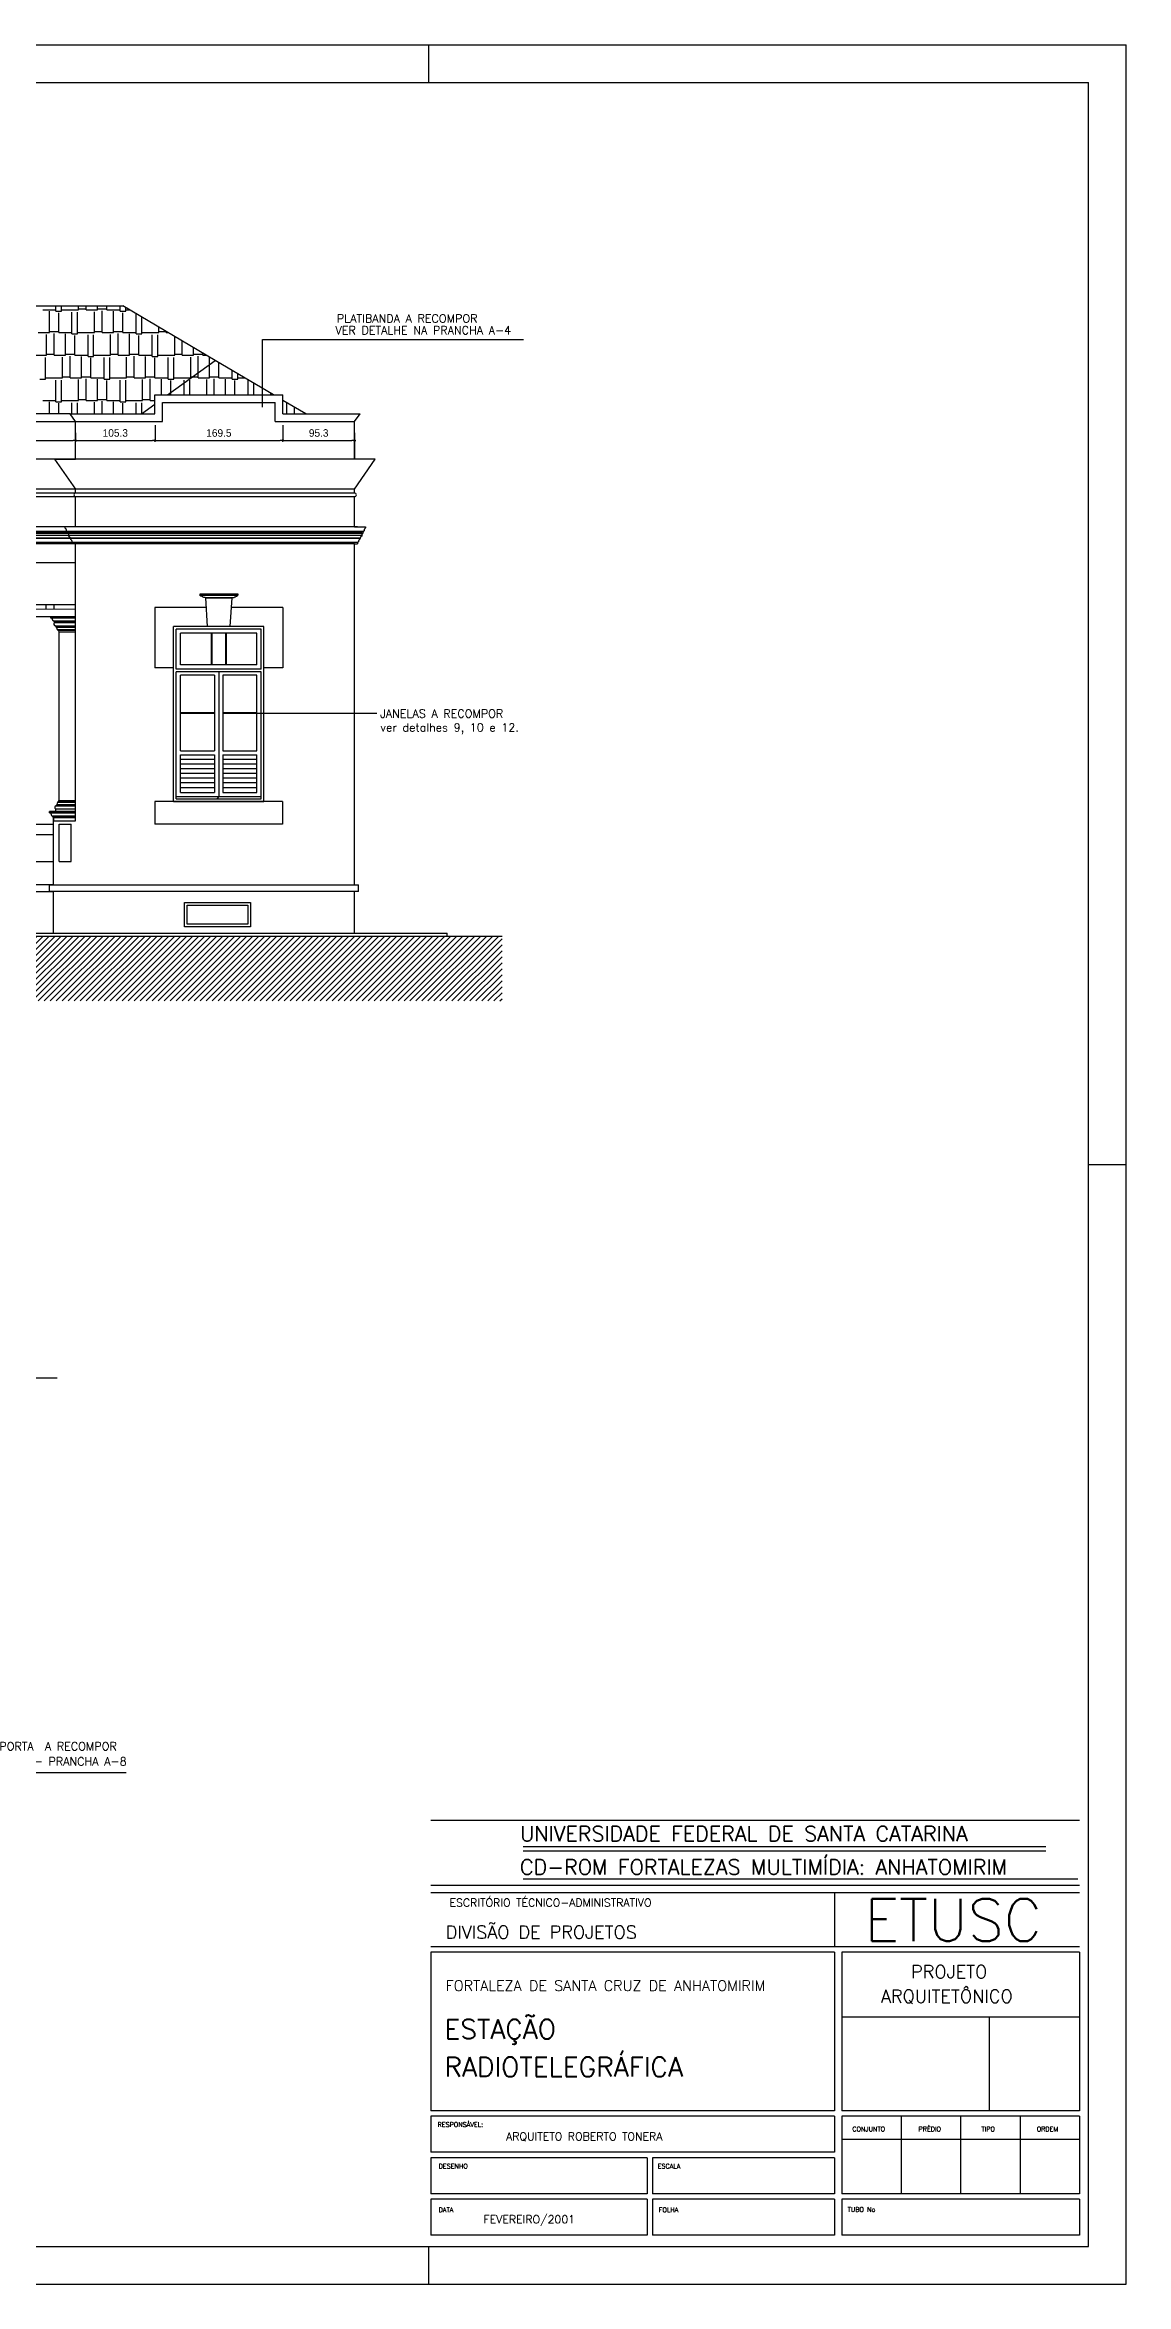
# Model space of a CAD drawing. Extents: x -1098 to 3016, y -832 to 644.
# Drawn here: x -513 to -226, y 50 to 644 of the extents above; entities that cross this region are included whole.
import ezdxf

# ---------------------------------------------------------------- set-up
doc = ezdxf.new("R2010")
doc.units = 0
doc.header["$MEASUREMENT"] = 0
doc.layers.get('0').update_dxf_attribs({"linetype": 'CONTINUOUS'})
doc.layers.get('DEFPOINTS').update_dxf_attribs({"linetype": 'CONTINUOUS'})
for name, color, linetype in [('ESQUADRIAS', 2, 'CONTINUOUS'), ('HACHURA', 1, 'CONTINUOUS'), ('MARGEMINT', 6, 'CONTINUOUS'), ('MARGEMTEXT', 1, 'CONTINUOUS'), ('MARGEXT', 2, 'CONTINUOUS'), ('MARGINT', 6, 'CONTINUOUS'), ('PAREDE', 1, 'CONTINUOUS'), ('PAREDES', 7, 'CONTINUOUS'), ('PISO', 1, 'CONTINUOUS'), ('TELHADO', 2, 'CONTINUOUS'), ('TERRA', 7, 'CONTINUOUS'), ('TEXT1', 3, 'CONTINUOUS'), ('TEXT2', 6, 'CONTINUOUS')]:
    doc.layers.add(name, color=color, linetype=linetype)
doc.styles.add('ROMANS', font='romans')
doc.dimstyles.new('ISO-25', dxfattribs={"dimtxt": 10, "dimasz": 3.5, "dimexe": 1.25, "dimexo": 15, "dimgap": 5, "dimtad": 1, "dimdec": 1, "dimtxsty": 'STANDARD', "dimblk": 'DOT', "dimcen": 2.5, "dimclrd": 1, "dimclre": 1, "dimclrt": 2, "dimazin": 3, "dimtfac": 1, "dimtdec": 1, "dimtmove": 0, "dimatfit": 3})

# ---------------------------------------------------------------- blocks, each defined once
blk = doc.blocks.new('_DOT')
at = {"color": 0, "linetype": 'BYBLOCK'}
blk.add_line((-0.5, 0), (-1, 0), dxfattribs=at)
at = {"color": 0, "linetype": 'BYBLOCK', "const_width": 0.5}
blk.add_lwpolyline([(-0.25, 0, 1), (0.25, 0, 1)], format="xyb", close=True, dxfattribs=at)
blk = doc.blocks.new('*D149')
at = {"color": 1, "linetype": 'BYBLOCK'}
for p, q in [((-484.17, 542.61), (-484.17, 538.27)), ((-450.27, 542.61), (-450.27, 538.27)), ((-483.47, 538.52), (-450.97, 538.52))]:
    blk.add_line(p, q, dxfattribs=at)
at = {"layer": 'DEFPOINTS', "color": 0, "linetype": 'BYBLOCK'}
for p in [(-484.17, 545.61), (-450.27, 545.61), (-450.27, 538.52)]:
    blk.add_point(p, dxfattribs=at)
at = {"color": 1, "linetype": 'BYBLOCK', "xscale": 0.7000000000000001, "yscale": 0.7000000000000001, "zscale": 0.7000000000000001, "rotation": 180}
blk.add_blockref('_DOT', (-484.17, 538.52), dxfattribs=at)
at = {"color": 1, "linetype": 'BYBLOCK', "xscale": 0.7000000000000001, "yscale": 0.7000000000000001, "zscale": 0.7000000000000001}
blk.add_blockref('_DOT', (-450.27, 538.52), dxfattribs=at)
at = {"color": 2, "linetype": 'BYBLOCK', "insert": (-467.22, 540.52), "char_height": 2, "attachment_point": 5}
blk.add_mtext('169.5', dxfattribs=at)
blk = doc.blocks.new('*D150')
at = {"color": 1, "linetype": 'BYBLOCK'}
for p, q in [((-505.22, 540.61), (-505.22, 538.28)), ((-484.17, 542.61), (-484.17, 538.28)), ((-504.52, 538.53), (-484.87, 538.53))]:
    blk.add_line(p, q, dxfattribs=at)
at = {"layer": 'DEFPOINTS', "color": 0, "linetype": 'BYBLOCK'}
for p in [(-505.22, 543.61), (-484.17, 545.61), (-484.17, 538.53)]:
    blk.add_point(p, dxfattribs=at)
at = {"color": 1, "linetype": 'BYBLOCK', "xscale": 0.7000000000000001, "yscale": 0.7000000000000001, "zscale": 0.7000000000000001, "rotation": 180}
blk.add_blockref('_DOT', (-505.22, 538.53), dxfattribs=at)
at = {"color": 1, "linetype": 'BYBLOCK', "xscale": 0.7000000000000001, "yscale": 0.7000000000000001, "zscale": 0.7000000000000001}
blk.add_blockref('_DOT', (-484.17, 538.53), dxfattribs=at)
at = {"color": 2, "linetype": 'BYBLOCK', "insert": (-494.7, 540.53), "char_height": 2, "attachment_point": 5}
blk.add_mtext('105.3', dxfattribs=at)
blk = doc.blocks.new('*D151')
at = {"color": 1, "linetype": 'BYBLOCK'}
for p, q in [((-536.6, 542.61), (-536.6, 538.28)), ((-505.22, 540.61), (-505.22, 538.28)), ((-535.9, 538.53), (-505.92, 538.53))]:
    blk.add_line(p, q, dxfattribs=at)
at = {"layer": 'DEFPOINTS', "color": 0, "linetype": 'BYBLOCK'}
for p in [(-536.6, 545.61), (-505.22, 543.61), (-505.22, 538.53)]:
    blk.add_point(p, dxfattribs=at)
at = {"color": 1, "linetype": 'BYBLOCK', "xscale": 0.7000000000000001, "yscale": 0.7000000000000001, "zscale": 0.7000000000000001, "rotation": 180}
blk.add_blockref('_DOT', (-536.6, 538.53), dxfattribs=at)
at = {"color": 1, "linetype": 'BYBLOCK', "xscale": 0.7000000000000001, "yscale": 0.7000000000000001, "zscale": 0.7000000000000001}
blk.add_blockref('_DOT', (-505.22, 538.53), dxfattribs=at)
at = {"color": 2, "linetype": 'BYBLOCK', "insert": (-520.91, 540.53), "char_height": 2, "attachment_point": 5}
blk.add_mtext('156.9', dxfattribs=at)
blk = doc.blocks.new('*D155')
at = {"color": 1, "linetype": 'BYBLOCK'}
for p, q in [((-450.27, 542.61), (-450.27, 538.27)), ((-431.22, 540.61), (-431.22, 538.27)), ((-449.57, 538.52), (-431.92, 538.52))]:
    blk.add_line(p, q, dxfattribs=at)
at = {"layer": 'DEFPOINTS', "color": 0, "linetype": 'BYBLOCK'}
for p in [(-450.27, 545.61), (-431.22, 543.61), (-431.22, 538.52)]:
    blk.add_point(p, dxfattribs=at)
at = {"color": 1, "linetype": 'BYBLOCK', "xscale": 0.7000000000000001, "yscale": 0.7000000000000001, "zscale": 0.7000000000000001, "rotation": 180}
blk.add_blockref('_DOT', (-450.27, 538.52), dxfattribs=at)
at = {"color": 1, "linetype": 'BYBLOCK', "xscale": 0.7000000000000001, "yscale": 0.7000000000000001, "zscale": 0.7000000000000001}
blk.add_blockref('_DOT', (-431.22, 538.52), dxfattribs=at)
at = {"color": 2, "linetype": 'BYBLOCK', "insert": (-440.75, 540.52), "char_height": 2, "attachment_point": 5}
blk.add_mtext('95.3', dxfattribs=at)

msp = doc.modelspace()

# ---------------------------------------------------------------- hatches: boundary and pattern name
at = {"layer": 'HACHURA'}
h = msp.add_hatch(dxfattribs=at)
h.set_pattern_fill('ANSI31', color=256, scale=9, style=0)
h.set_pattern_definition([(45, (-19177.3512, -3399.7312), (-0.79549513, 0.79549513), [])])
h.paths.add_polyline_path([(-890.003, 407.084), (-890.003, 389.883), (-392.053, 389.883), (-392.053, 407.084)])

# ---------------------------------------------------------------- linework, layer by layer
at = {"layer": 'ESQUADRIAS', "color": 4}
for points in [[(-782.746, 574.244), (-492.746, 574.244)], [(-468.222, 559.764), (-492.746, 574.244)], [(-506.722, 545.61), (-536.602, 545.61)], [(-505.222, 506.11), (-624.422, 506.11)], [(-597.845, 495.044), (-505.222, 495.044)], [(-594.36, 493.847), (-505.222, 493.844)], [(-513.018, 493.844), (-513.018, 495.044), (-511.018, 495.044), (-511.018, 493.844)], [(-470.551, 494.204), (-484.172, 494.204)], [(-484.172, 494.204), (-484.172, 478.204)], [(-472.222, 497.504), (-472.222, 497.904)], [(-472.222, 497.904), (-462.222, 497.904)], [(-472.222, 497.504), (-462.222, 497.504)], [(-470.822, 496.904), (-470.822, 496.804)], [(-470.822, 496.904), (-463.622, 496.904)], [(-470.822, 496.804), (-463.622, 496.804)], [(-470.222, 489.204), (-470.722, 496.804)], [(-464.222, 489.204), (-463.722, 496.804)], [(-450.272, 494.204), (-463.893, 494.204)], [(-463.622, 496.904), (-463.622, 496.804)], [(-462.222, 497.904), (-462.222, 497.504)], [(-450.272, 494.204), (-450.272, 478.204)], [(-596.622, 491.844), (-511.882, 491.844)], [(-479.172, 478.204), (-484.172, 478.204)], [(-450.272, 478.204), (-455.272, 478.204)], [(-450.372, 442.804), (-484.172, 442.804)], [(-484.172, 442.804), (-484.172, 436.804)], [(-450.372, 442.804), (-450.372, 436.804)], [(-596.622, 436.804), (-511.122, 436.804)], [(-596.622, 434.004), (-511.122, 434.004)], [(-450.372, 436.804), (-484.172, 436.804)], [(-596.622, 426.904), (-511.122, 426.904)]]:
    msp.add_lwpolyline(points, dxfattribs=at)
for points in [[(-470.822, 496.904, -0.0600935), (-471.152, 496.899, -0.0909883), (-471.362, 496.961, -0.051052), (-471.59, 497.107, 0.0656871), (-471.77, 497.215, 0.0741832), (-471.932, 497.259, -0.0829102), (-472.077, 497.3, -0.1265659), (-472.149, 497.361, -0.0744438), (-472.222, 497.504)], [(-463.622, 496.904, 0.0600935), (-463.292, 496.899, 0.0909883), (-463.082, 496.961, 0.051052), (-462.855, 497.107, -0.0656871), (-462.674, 497.215, -0.0741832), (-462.512, 497.259, 0.0829102), (-462.368, 497.3, 0.1265659), (-462.295, 497.361, 0.0744438), (-462.222, 497.504)]]:
    msp.add_lwpolyline(points, format="xyb", dxfattribs=at)
at = {"layer": 'ESQUADRIAS', "color": 2}
for points in [[(-455.322, 489.204), (-479.222, 489.204)], [(-479.222, 442.804), (-479.222, 489.204)], [(-456.022, 488.504), (-478.522, 488.504)], [(-478.522, 477.904), (-478.522, 488.504)], [(-457.122, 487.404), (-477.422, 487.404)], [(-477.422, 479.004), (-477.422, 487.404)], [(-469.272, 487.404), (-469.272, 479.004)], [(-469.072, 487.404), (-469.072, 479.004)], [(-465.472, 487.404), (-465.472, 479.004)], [(-465.272, 487.404), (-465.272, 479.004)], [(-457.122, 479.004), (-457.122, 487.404)], [(-456.022, 477.904), (-456.022, 488.504)], [(-455.322, 442.804), (-455.322, 489.204)], [(-456.022, 477.904), (-478.522, 477.904)], [(-456.022, 477.204), (-478.522, 477.204)], [(-478.522, 443.504), (-478.522, 477.204)], [(-457.122, 479.004), (-477.422, 479.004)], [(-468.372, 476.304), (-477.422, 476.304)], [(-477.422, 466.184), (-477.422, 476.304)], [(-468.372, 476.304), (-468.372, 466.184)], [(-467.272, 477.204), (-467.272, 444.104)], [(-466.172, 476.304), (-466.172, 466.184)], [(-457.122, 476.304), (-466.172, 476.304)], [(-457.122, 466.184), (-457.122, 476.304)], [(-456.022, 443.504), (-456.022, 477.204)], [(-477.422, 466.384), (-468.372, 466.384)], [(-477.422, 466.184), (-468.372, 466.184)], [(-477.422, 456.264), (-477.422, 466.184)], [(-468.372, 466.184), (-468.372, 456.264)], [(-466.172, 466.384), (-457.122, 466.384)], [(-466.172, 466.184), (-457.122, 466.184)], [(-466.172, 466.184), (-466.172, 456.264)], [(-457.122, 456.264), (-457.122, 466.184)], [(-477.422, 456.264), (-468.372, 456.264)], [(-477.422, 455.164), (-468.372, 455.164)], [(-477.422, 445.204), (-477.422, 455.164)], [(-468.372, 453.919), (-477.422, 453.919)], [(-468.372, 452.674), (-477.422, 452.674)], [(-468.372, 455.164), (-468.372, 445.204)], [(-466.172, 456.264), (-457.122, 456.264)], [(-466.172, 455.164), (-457.122, 455.164)], [(-466.172, 455.164), (-466.172, 455.02)], [(-466.172, 455.02), (-466.172, 445.204)], [(-457.122, 453.919), (-466.172, 453.919)], [(-457.122, 452.674), (-466.172, 452.674)], [(-457.122, 455.02), (-457.122, 455.164)], [(-457.122, 445.204), (-457.122, 455.02)], [(-468.372, 451.429), (-477.422, 451.429)], [(-468.372, 450.184), (-477.422, 450.184)], [(-468.372, 448.939), (-477.422, 448.939)], [(-468.372, 447.694), (-477.422, 447.694)], [(-468.372, 446.449), (-477.422, 446.449)], [(-457.122, 451.429), (-466.172, 451.429)], [(-457.122, 450.184), (-466.172, 450.184)], [(-457.122, 448.939), (-466.172, 448.939)], [(-457.122, 447.694), (-466.172, 447.694)], [(-457.122, 446.449), (-466.172, 446.449)], [(-479.222, 442.804), (-455.322, 442.804)], [(-478.522, 444.104), (-456.022, 444.104)], [(-478.522, 443.504), (-456.022, 443.504)], [(-477.422, 445.204), (-468.372, 445.204)], [(-477.422, 445.204), (-468.372, 445.204)], [(-467.272, 444.104), (-467.771, 443.504)], [(-466.172, 445.204), (-457.122, 445.204)]]:
    msp.add_lwpolyline(points, dxfattribs=at)
at = {"layer": 'ESQUADRIAS'}
for points in [[(-476.356, 415.958), (-458.816, 415.958), (-458.816, 409.564), (-476.356, 409.564)], [(-475.656, 415.258), (-459.516, 415.258), (-459.516, 410.264), (-475.656, 410.264)]]:
    msp.add_lwpolyline(points, close=True, dxfattribs=at)
at = {"layer": 'HACHURA', "color": 1}
for p, q in [((-513.947, 573.178), (-510.447, 573.178)), ((-512.197, 567.178), (-512.197, 572.803)), ((-510.447, 572.803), (-510.447, 574.228)), ((-510.447, 572.803), (-508.947, 572.803)), ((-509.697, 567.178), (-509.697, 572.428)), ((-508.947, 572.803), (-508.947, 574.23)), ((-508.947, 573.178), (-504.447, 573.178)), ((-506.197, 566.803), (-506.197, 572.553)), ((-504.697, 566.803), (-504.697, 572.553)), ((-504.447, 573.178), (-504.447, 574.233)), ((-504.447, 573.428), (-502.447, 573.428)), ((-502.447, 573.178), (-502.447, 574.235)), ((-502.447, 573.178), (-499.447, 573.178)), ((-500.197, 567.178), (-500.197, 572.678)), ((-499.447, 573.178), (-499.447, 574.238)), ((-499.447, 573.428), (-496.947, 573.428)), ((-498.197, 567.178), (-498.197, 572.928)), ((-496.947, 573.178), (-496.947, 574.24)), ((-496.947, 573.178), (-493.447, 573.178)), ((-495.197, 567.178), (-495.197, 572.803)), ((-493.447, 572.803), (-493.447, 574.243)), ((-493.447, 572.803), (-491.947, 572.803)), ((-492.697, 567.178), (-492.697, 572.428)), ((-491.947, 572.803), (-491.947, 573.772)), ((-491.947, 573.178), (-490.941, 573.178)), ((-489.197, 566.803), (-489.197, 572.148)), ((-487.697, 566.803), (-487.697, 571.263)), ((-515.197, 567.178), (-512.197, 567.178)), ((-512.947, 561.178), (-512.947, 566.678)), ((-512.197, 567.428), (-509.697, 567.428)), ((-510.947, 561.178), (-510.947, 566.928)), ((-509.697, 567.178), (-506.197, 567.178)), ((-507.947, 561.178), (-507.947, 566.803)), ((-506.197, 566.803), (-504.697, 566.803)), ((-505.447, 561.178), (-505.447, 566.428)), ((-504.697, 567.178), (-500.197, 567.178)), ((-501.947, 560.803), (-501.947, 566.553)), ((-500.447, 560.803), (-500.447, 566.553)), ((-500.197, 567.428), (-498.197, 567.428)), ((-498.197, 567.178), (-495.197, 567.178)), ((-495.947, 561.178), (-495.947, 566.678)), ((-495.197, 567.428), (-492.697, 567.428)), ((-493.947, 561.178), (-493.947, 566.928)), ((-492.697, 567.178), (-489.197, 567.178)), ((-490.947, 561.178), (-490.947, 566.803)), ((-489.197, 566.803), (-487.697, 566.803)), ((-488.447, 561.178), (-488.447, 566.428)), ((-487.697, 567.178), (-483.197, 567.178)), ((-484.947, 560.803), (-484.947, 566.553)), ((-483.447, 560.803), (-483.447, 566.553)), ((-483.197, 567.178), (-483.197, 568.606)), ((-483.197, 567.428), (-481.202, 567.428)), ((-481.197, 567.178), (-481.197, 567.425)), ((-481.197, 567.178), (-480.778, 567.178)), ((-478.947, 561.178), (-478.947, 566.096)), ((-476.947, 561.178), (-476.947, 564.916)), ((-517.447, 561.178), (-512.947, 561.178)), ((-513.197, 554.803), (-513.197, 560.553)), ((-512.947, 561.428), (-510.947, 561.428)), ((-510.947, 561.178), (-507.947, 561.178)), ((-508.697, 555.178), (-508.697, 560.678)), ((-507.947, 561.428), (-505.447, 561.428)), ((-506.697, 555.178), (-506.697, 560.928)), ((-505.447, 561.178), (-501.947, 561.178)), ((-503.697, 555.178), (-503.697, 560.803)), ((-501.947, 560.803), (-500.447, 560.803)), ((-501.197, 555.178), (-501.197, 560.428)), ((-500.447, 561.178), (-495.947, 561.178)), ((-497.697, 554.803), (-497.697, 560.553)), ((-496.197, 554.803), (-496.197, 560.553)), ((-495.947, 561.428), (-493.947, 561.428)), ((-493.947, 561.178), (-490.947, 561.178)), ((-491.697, 555.178), (-491.697, 560.678)), ((-490.947, 561.428), (-488.447, 561.428)), ((-489.697, 555.178), (-489.697, 560.928)), ((-488.447, 561.178), (-484.947, 561.178)), ((-486.697, 555.178), (-486.697, 560.803)), ((-484.947, 560.803), (-483.447, 560.803)), ((-484.197, 555.178), (-484.197, 560.428)), ((-483.447, 561.178), (-478.947, 561.178)), ((-480.697, 554.803), (-480.697, 560.553)), ((-479.197, 554.803), (-479.197, 560.553)), ((-478.947, 561.428), (-476.947, 561.428)), ((-476.947, 561.178), (-473.947, 561.178)), ((-474.697, 555.178), (-474.697, 560.678)), ((-473.947, 561.178), (-473.947, 563.144)), ((-473.947, 561.428), (-471.447, 561.428)), ((-472.697, 556.519), (-472.697, 560.928)), ((-471.447, 561.178), (-471.447, 561.668)), ((-471.447, 561.178), (-470.616, 561.178)), ((-469.697, 558.695), (-469.697, 560.635)), ((-514.697, 554.803), (-513.197, 554.803)), ((-513.197, 555.178), (-508.697, 555.178)), ((-510.447, 548.803), (-510.447, 554.553)), ((-508.947, 548.803), (-508.947, 554.553)), ((-508.697, 555.428), (-506.697, 555.428)), ((-506.697, 555.178), (-503.697, 555.178)), ((-504.447, 549.178), (-504.447, 554.678)), ((-503.697, 555.428), (-501.197, 555.428)), ((-502.447, 549.178), (-502.447, 554.928)), ((-501.197, 555.178), (-497.697, 555.178)), ((-499.447, 549.178), (-499.447, 554.803)), ((-497.697, 554.803), (-496.197, 554.803)), ((-496.947, 549.178), (-496.947, 554.428)), ((-496.197, 555.178), (-491.697, 555.178)), ((-493.447, 548.803), (-493.447, 554.553)), ((-491.947, 548.803), (-491.947, 554.553)), ((-491.697, 555.428), (-489.697, 555.428)), ((-489.697, 555.178), (-486.697, 555.178)), ((-487.447, 549.178), (-487.447, 554.678)), ((-486.697, 555.428), (-484.197, 555.428)), ((-485.447, 549.178), (-485.447, 554.928)), ((-484.197, 555.178), (-480.697, 555.178)), ((-482.447, 550.61), (-482.447, 554.803)), ((-480.697, 554.803), (-479.197, 554.803)), ((-479.947, 551.261), (-479.947, 554.428)), ((-479.197, 555.178), (-474.697, 555.178)), ((-476.447, 553.8), (-476.447, 554.553)), ((-474.697, 555.428), (-474.202, 555.428)), ((-513.947, 549.178), (-510.447, 549.178)), ((-512.197, 545.61), (-512.197, 548.803)), ((-510.447, 548.803), (-508.947, 548.803)), ((-509.697, 545.61), (-509.697, 548.428)), ((-508.947, 549.178), (-504.447, 549.178)), ((-506.197, 545.61), (-506.197, 548.553)), ((-504.697, 545.61), (-504.697, 548.553)), ((-504.447, 549.428), (-502.447, 549.428)), ((-502.447, 549.178), (-499.447, 549.178)), ((-500.197, 545.61), (-500.197, 548.678)), ((-499.447, 549.428), (-496.947, 549.428)), ((-498.197, 545.61), (-498.197, 548.928)), ((-496.947, 549.178), (-493.447, 549.178)), ((-495.197, 545.61), (-495.197, 548.803)), ((-493.447, 548.803), (-491.947, 548.803)), ((-492.697, 545.61), (-492.697, 548.428)), ((-491.947, 549.178), (-487.447, 549.178)), ((-489.197, 545.61), (-489.197, 548.553)), ((-487.697, 545.641), (-487.697, 548.553)), ((-487.447, 549.428), (-485.447, 549.428)), ((-485.447, 549.178), (-484.172, 549.178))]:
    msp.add_line(p, q, dxfattribs=at)
at = {"layer": 'HACHURA', "color": 2}
for p, q in [((-469.697, 555.178), (-469.697, 558.695)), ((-467.197, 555.178), (-467.197, 559.159)), ((-476.447, 550.61), (-476.447, 553.8)), ((-474.947, 550.61), (-474.947, 554.553)), ((-474.202, 555.428), (-472.697, 555.428)), ((-472.697, 555.178), (-472.697, 556.519)), ((-472.697, 555.178), (-469.697, 555.178)), ((-470.447, 550.61), (-470.447, 554.678)), ((-469.697, 555.428), (-467.197, 555.428)), ((-468.447, 550.61), (-468.447, 554.928)), ((-467.197, 555.178), (-463.697, 555.178)), ((-465.447, 550.61), (-465.447, 554.803)), ((-463.697, 554.803), (-463.697, 557.093)), ((-463.697, 554.803), (-462.197, 554.803)), ((-462.947, 550.61), (-462.947, 554.428)), ((-462.197, 554.803), (-462.197, 556.207)), ((-462.197, 555.178), (-460.454, 555.178)), ((-459.447, 550.61), (-459.447, 554.553)), ((-457.947, 550.61), (-457.947, 553.698)), ((-479.947, 550.61), (-479.947, 551.261)), ((-453.447, 550.61), (-453.447, 551.041)), ((-449.197, 545.61), (-449.197, 548.532)), ((-447.197, 545.61), (-447.197, 547.351)), ((-487.697, 545.61), (-487.697, 545.641))]:
    msp.add_line(p, q, dxfattribs=at)
at = {"layer": 'MARGEMINT'}
for p, q in [((-238.869, 172.473), (-411, 172.473)), ((-238.869, 155.26), (-411, 155.26)), ((-238.869, 153.347), (-411, 153.347)), ((-238.869, 139.003), (-411, 139.003))]:
    msp.add_line(p, q, dxfattribs=at)
at = {"layer": 'MARGEMTEXT'}
for p, q in [((-303.896, 153.347), (-303.896, 139.003)), ((-303.896, 137.568), (-411, 137.568)), ((-411, 137.568), (-411, 95.492)), ((-303.896, 137.568), (-303.896, 95.492)), ((-238.869, 137.568), (-301.984, 137.568)), ((-301.984, 137.568), (-301.984, 95.492)), ((-238.869, 137.568), (-238.869, 95.492)), ((-238.869, 120.355), (-301.984, 120.355)), ((-262.82, 120.355), (-262.82, 95.492)), ((-303.896, 95.492), (-411, 95.492)), ((-238.869, 95.492), (-301.984, 95.492)), ((-303.896, 94.057), (-411, 94.057)), ((-411, 94.057), (-411, 84.495)), ((-303.896, 94.057), (-303.896, 84.495)), ((-301.984, 94.057), (-301.984, 73.497)), ((-238.869, 94.057), (-301.984, 94.057)), ((-286.205, 94.057), (-286.205, 73.497)), ((-270.426, 94.057), (-270.426, 73.497)), ((-254.648, 94.057), (-254.648, 73.497)), ((-238.869, 94.057), (-238.869, 73.497)), ((-303.896, 84.495), (-411, 84.495)), ((-238.869, 87.842), (-301.984, 87.842)), ((-353.623, 83.06), (-411, 83.06)), ((-411, 83.06), (-411, 73.497)), ((-353.623, 83.06), (-353.623, 73.497)), ((-303.896, 83.06), (-352.189, 83.06)), ((-352.189, 83.06), (-352.189, 73.497)), ((-303.896, 83.06), (-303.896, 73.497)), ((-353.623, 73.497), (-411, 73.497)), ((-353.623, 72.063), (-411, 72.063)), ((-411, 72.063), (-411, 62.5)), ((-353.623, 72.063), (-353.623, 62.5)), ((-303.896, 73.497), (-352.189, 73.497)), ((-303.896, 72.063), (-352.189, 72.063)), ((-352.189, 72.063), (-352.189, 62.5)), ((-303.896, 72.063), (-303.896, 62.5)), ((-238.869, 73.497), (-301.984, 73.497)), ((-238.869, 72.063), (-301.984, 72.063)), ((-301.984, 72.063), (-301.984, 62.5)), ((-238.869, 72.063), (-238.869, 62.5)), ((-353.623, 62.5), (-411, 62.5)), ((-303.896, 62.5), (-352.189, 62.5)), ((-238.869, 62.5), (-301.984, 62.5))]:
    msp.add_line(p, q, dxfattribs=at)
at = {"layer": 'MARGEXT'}
for p, q in [((-1067.5, 643.5), (-226.5, 643.5)), ((-411.5, 633.5), (-411.5, 643.5)), ((-226.5, 49.5), (-226.5, 643.5)), ((-236.5, 346.5), (-226.5, 346.5)), ((-411.5, 49.5), (-411.5, 59.5)), ((-1067.5, 49.5), (-226.5, 49.5))]:
    msp.add_line(p, q, dxfattribs=at)
at = {"layer": 'MARGINT'}
for p, q in [((-1042.5, 633.5), (-236.5, 633.5)), ((-236.5, 59.5), (-236.5, 633.5)), ((-1042.5, 59.5), (-236.5, 59.5))]:
    msp.add_line(p, q, dxfattribs=at)
at = {"layer": 'PAREDE', "color": 2}
for points in [[(-482.172, 548.61), (-452.272, 548.61)], [(-482.172, 543.61), (-482.172, 548.61)], [(-452.272, 543.61), (-452.272, 548.61)], [(-538.547, 543.61), (-500.982, 543.61)], [(-500.982, 543.61), (-482.172, 543.61)], [(-452.272, 543.61), (-431.222, 543.61)], [(-431.222, 533.61), (-848.322, 533.61)], [(-431.222, 525.61), (-848.322, 525.61)], [(-431.222, 524.61), (-848.322, 524.61)], [(-431.222, 523.61), (-848.322, 523.61)], [(-511.882, 491.504), (-505.222, 491.493)], [(-511.002, 490.704), (-505.222, 490.693)], [(-511.002, 490.464), (-505.222, 490.453)], [(-510.762, 490.224), (-505.222, 490.213)], [(-510.562, 489.424), (-505.222, 489.413)], [(-510.562, 489.224), (-505.222, 489.213)], [(-510.322, 489.024), (-505.222, 489.013)], [(-510.122, 488.424), (-505.222, 488.413)], [(-509.922, 488.224), (-505.222, 488.213)], [(-512.162, 440.124), (-505.222, 440.124)], [(-512.162, 439.784), (-505.222, 439.784)], [(-510.562, 440.824), (-505.222, 440.824)], [(-510.562, 440.224), (-505.222, 440.224)], [(-510.362, 441.824), (-505.222, 441.824)], [(-510.362, 441.624), (-505.222, 441.624)], [(-510.162, 442.024), (-505.222, 442.024)], [(-509.962, 442.824), (-505.222, 442.824)], [(-509.962, 442.624), (-505.222, 442.624)], [(-511.382, 438.984), (-505.222, 438.984)], [(-511.362, 438.744), (-505.222, 438.744)], [(-511.122, 438.504), (-505.222, 438.504)], [(-512.122, 420.704), (-595.622, 420.704)], [(-595.622, 418.904), (-512.122, 418.904)], [(-512.122, 420.704), (-430.222, 420.704)], [(-430.222, 418.904), (-512.122, 418.904)]]:
    msp.add_lwpolyline(points, dxfattribs=at)
at = {"layer": 'PAREDE', "color": 7}
for points in [[(-511.882, 491.844), (-511.882, 491.504)], [(-511.882, 491.844), (-505.222, 491.844)], [(-511.682, 491.504), (-511.63, 491.475), (-511.587, 491.446), (-511.552, 491.418), (-511.525, 491.389), (-511.504, 491.361), (-511.488, 491.333), (-511.477, 491.304), (-511.468, 491.275), (-511.461, 491.245), (-511.456, 491.215), (-511.452, 491.185), (-511.449, 491.155), (-511.446, 491.125), (-511.443, 491.097), (-511.439, 491.07), (-511.435, 491.044), (-511.43, 491.02), (-511.423, 490.997), (-511.415, 490.975), (-511.405, 490.955), (-511.395, 490.935), (-511.383, 490.916), (-511.369, 490.897), (-511.354, 490.877), (-511.337, 490.858), (-511.317, 490.838), (-511.291, 490.817), (-511.257, 490.796), (-511.213, 490.774), (-511.158, 490.752), (-511.088, 490.728), (-511.002, 490.704)], [(-511.002, 490.704), (-511.002, 490.464)], [(-510.762, 490.464), (-510.762, 490.224)], [(-510.562, 489.424), (-510.562, 489.224)], [(-510.322, 489.224), (-510.322, 489.024)], [(-509.922, 488.424), (-509.922, 488.224)]]:
    msp.add_lwpolyline(points, dxfattribs=at)
at = {"layer": 'PAREDE'}
for points in [[(-509.622, 487.744), (-505.222, 487.744)], [(-509.622, 443.024), (-509.622, 487.744)], [(-509.622, 443.024), (-509.622, 450.881)], [(-510.562, 440.224), (-512.162, 440.124)], [(-512.162, 439.784), (-512.162, 440.124)], [(-510.562, 440.824), (-510.562, 440.224)], [(-510.362, 441.824), (-510.362, 441.624)], [(-510.162, 442.024), (-510.162, 441.824)], [(-509.962, 442.824), (-509.962, 442.624)], [(-509.762, 443.024), (-509.762, 442.824)], [(-509.762, 443.024), (-505.222, 443.024)], [(-511.362, 438.984), (-511.362, 438.744)], [(-511.122, 438.744), (-511.122, 438.504)], [(-511.122, 420.704), (-511.122, 438.504)], [(-511.122, 438.504), (-511.122, 437.693)], [(-511.122, 437.693), (-505.222, 437.693)], [(-509.622, 426.904), (-509.622, 436.804)], [(-509.622, 436.804), (-506.439, 436.804)], [(-506.439, 426.904), (-506.439, 436.804)], [(-509.622, 426.904), (-506.439, 426.904)], [(-511.122, 420.704), (-512.122, 420.704)], [(-512.122, 418.904), (-512.122, 420.704)], [(-512.122, 418.904), (-512.122, 420.704)], [(-512.122, 418.904), (-511.122, 418.904)], [(-511.122, 407.844), (-511.122, 418.904)], [(-430.222, 418.904), (-430.222, 420.704)], [(-430.222, 418.904), (-430.222, 420.704)], [(-430.222, 418.904), (-430.222, 420.704)], [(-430.222, 418.904), (-430.222, 420.704)]]:
    msp.add_lwpolyline(points, dxfattribs=at)
for centre, radius, start, end in [((-505.192, 524.11), 0.501, 93.514621, 266.485379), ((-512.143, 439.403), 0.381, 357.074633, 92.925367), ((-510.379, 441.203), 0.421, 87.75469, 244.172823), ((-510.778, 442.562), 0.818, 318.828839, 4.301264), ((-511.372, 439.374), 0.39, 178.533662, 271.466338)]:
    msp.add_arc(centre, radius, start, end, dxfattribs=at)
at = {"layer": 'PAREDE', "color": 7}
for centre, radius, start, end in [((-510.615, 489.835), 0.415, 110.738695, 277.333792), ((-510.837, 488.519), 0.721, 352.40833, 44.461568), ((-510.166, 487.737), 0.544, 358.046039, 63.367956)]:
    msp.add_arc(centre, radius, start, end, dxfattribs=at)
at = {"layer": 'PAREDES'}
for points in [[(-484.172, 550.61), (-450.272, 550.61)], [(-484.172, 545.61), (-484.172, 550.61)], [(-450.272, 545.61), (-450.272, 550.61)], [(-505.222, 543.61), (-506.722, 545.61)], [(-506.722, 545.61), (-484.172, 545.61)], [(-505.222, 533.61), (-505.222, 543.61)], [(-450.272, 545.61), (-429.722, 545.61)], [(-431.222, 543.61), (-429.722, 545.61)], [(-431.222, 533.61), (-431.222, 543.61)], [(-431.222, 538.244), (-431.222, 533.61)], [(-510.831, 533.61), (-505.222, 533.61)], [(-510.831, 533.61), (-505.222, 525.61)], [(-431.222, 525.61), (-425.722, 533.61), (-431.222, 533.61)], [(-505.222, 524.61), (-505.222, 525.61)], [(-505.222, 515.61), (-505.222, 523.61)], [(-431.222, 524.61), (-431.222, 525.61)], [(-431.222, 515.61), (-431.222, 523.61)], [(-508.122, 515.61), (-508.122, 515.41)], [(-505.222, 515.61), (-506.022, 515.61), (-506.022, 515.61), (-506.022, 515.61), (-508.122, 515.61)], [(-508.122, 515.41), (-508.094, 515.375), (-508.069, 515.347), (-508.046, 515.324), (-508.027, 515.306), (-508.01, 515.291), (-507.995, 515.279), (-507.982, 515.268), (-507.97, 515.257), (-507.959, 515.246), (-507.949, 515.235), (-507.94, 515.223), (-507.932, 515.21), (-507.925, 515.198), (-507.918, 515.186), (-507.911, 515.174), (-507.905, 515.162), (-507.899, 515.151), (-507.893, 515.141), (-507.888, 515.13), (-507.881, 515.119), (-507.875, 515.107), (-507.868, 515.095), (-507.861, 515.081), (-507.852, 515.066), (-507.843, 515.048), (-507.834, 515.029), (-507.824, 515.009), (-507.814, 514.987), (-507.805, 514.965), (-507.796, 514.942), (-507.788, 514.919), (-507.781, 514.895), (-507.776, 514.872), (-507.771, 514.849), (-507.768, 514.827), (-507.766, 514.804), (-507.763, 514.782), (-507.761, 514.76), (-507.759, 514.738), (-507.756, 514.716), (-507.752, 514.695), (-507.747, 514.673), (-507.742, 514.652), (-507.735, 514.632), (-507.729, 514.611), (-507.721, 514.591), (-507.713, 514.571), (-507.705, 514.552), (-507.696, 514.533), (-507.685, 514.514), (-507.672, 514.495), (-507.655, 514.477), (-507.632, 514.46), (-507.603, 514.443), (-507.567, 514.426), (-507.522, 514.41)], [(-507.522, 514.41), (-507.522, 514.21)], [(-507.422, 514.21), (-507.522, 514.21)], [(-507.422, 514.21), (-507.422, 513.91)], [(-507.122, 513.91), (-507.422, 513.91)], [(-507.122, 513.91), (-507.122, 513.31)], [(-507.022, 513.31), (-507.122, 513.31)], [(-507.022, 513.31), (-507.044, 513.301), (-507.061, 513.293), (-507.075, 513.285), (-507.086, 513.278), (-507.095, 513.271), (-507.101, 513.265), (-507.106, 513.259), (-507.11, 513.254), (-507.113, 513.248), (-507.115, 513.243), (-507.117, 513.237), (-507.119, 513.232), (-507.12, 513.226), (-507.12, 513.221), (-507.12, 513.215), (-507.12, 513.21), (-507.119, 513.204), (-507.119, 513.198), (-507.117, 513.192), (-507.116, 513.186), (-507.114, 513.181), (-507.111, 513.175), (-507.109, 513.17), (-507.105, 513.165), (-507.102, 513.16), (-507.098, 513.155), (-507.094, 513.151), (-507.089, 513.147), (-507.085, 513.143), (-507.08, 513.139), (-507.075, 513.136), (-507.069, 513.132), (-507.064, 513.13), (-507.058, 513.127), (-507.052, 513.124), (-507.046, 513.121), (-507.04, 513.118), (-507.034, 513.115), (-507.028, 513.111), (-507.022, 513.107), (-507.016, 513.103), (-507.009, 513.098), (-507.003, 513.093), (-506.997, 513.088), (-506.991, 513.083), (-506.984, 513.077), (-506.978, 513.072), (-506.971, 513.068), (-506.965, 513.063), (-506.958, 513.059), (-506.951, 513.055), (-506.944, 513.051), (-506.937, 513.047), (-506.931, 513.043), (-506.924, 513.039), (-506.917, 513.034), (-506.91, 513.029), (-506.903, 513.024), (-506.897, 513.018), (-506.89, 513.012), (-506.884, 513.006), (-506.877, 513), (-506.871, 512.994), (-506.865, 512.989), (-506.859, 512.983), (-506.853, 512.978), (-506.847, 512.972), (-506.841, 512.966), (-506.836, 512.961), (-506.83, 512.954), (-506.825, 512.948), (-506.82, 512.941), (-506.815, 512.933), (-506.81, 512.925), (-506.805, 512.915), (-506.8, 512.906), (-506.796, 512.895), (-506.791, 512.884), (-506.786, 512.873), (-506.782, 512.86), (-506.777, 512.847), (-506.771, 512.833), (-506.766, 512.818), (-506.759, 512.801), (-506.752, 512.782), (-506.743, 512.761), (-506.734, 512.737), (-506.722, 512.71)], [(-506.722, 512.71), (-506.722, 512.51)], [(-506.622, 512.51), (-506.722, 512.51)], [(-506.622, 512.51), (-506.622, 512.41)], [(-506.622, 512.41), (-506.594, 512.375), (-506.569, 512.347), (-506.546, 512.324), (-506.527, 512.306), (-506.51, 512.291), (-506.495, 512.279), (-506.482, 512.268), (-506.47, 512.257), (-506.459, 512.246), (-506.449, 512.235), (-506.44, 512.223), (-506.432, 512.21), (-506.425, 512.198), (-506.418, 512.186), (-506.411, 512.174), (-506.405, 512.162), (-506.399, 512.151), (-506.393, 512.141), (-506.388, 512.13), (-506.381, 512.119), (-506.375, 512.107), (-506.368, 512.095), (-506.361, 512.081), (-506.352, 512.066), (-506.343, 512.048), (-506.334, 512.029), (-506.324, 512.009), (-506.314, 511.988), (-506.304, 511.966), (-506.295, 511.944), (-506.286, 511.922), (-506.279, 511.9), (-506.272, 511.879), (-506.267, 511.858), (-506.262, 511.839), (-506.259, 511.819), (-506.255, 511.801), (-506.252, 511.783), (-506.249, 511.766), (-506.245, 511.75), (-506.242, 511.734), (-506.237, 511.719), (-506.232, 511.704), (-506.227, 511.69), (-506.221, 511.677), (-506.214, 511.664), (-506.207, 511.651), (-506.199, 511.639), (-506.191, 511.628), (-506.18, 511.616), (-506.167, 511.603), (-506.15, 511.589), (-506.128, 511.574), (-506.1, 511.556), (-506.065, 511.535), (-506.022, 511.51)], [(-506.022, 515.61), (-506.022, 515.61)], [(-506.022, 511.51), (-506.022, 511.11)], [(-505.222, 511.11), (-506.022, 511.11)], [(-505.222, 490.728), (-505.222, 511.11)], [(-431.222, 515.61), (-430.422, 515.61), (-430.422, 515.61), (-430.422, 515.61), (-428.322, 515.61)], [(-431.222, 420.704), (-431.222, 511.11)], [(-431.222, 511.11), (-430.422, 511.11)], [(-430.422, 515.61), (-430.422, 515.61)], [(-429.822, 512.41), (-429.851, 512.375), (-429.876, 512.347), (-429.898, 512.324), (-429.918, 512.306), (-429.935, 512.291), (-429.95, 512.279), (-429.963, 512.268), (-429.975, 512.257), (-429.986, 512.246), (-429.995, 512.235), (-430.004, 512.223), (-430.012, 512.21), (-430.02, 512.198), (-430.027, 512.186), (-430.033, 512.174), (-430.039, 512.162), (-430.045, 512.151), (-430.051, 512.141), (-430.057, 512.13), (-430.063, 512.119), (-430.07, 512.107), (-430.077, 512.095), (-430.084, 512.081), (-430.092, 512.066), (-430.101, 512.048), (-430.111, 512.029), (-430.121, 512.009), (-430.131, 511.988), (-430.141, 511.966), (-430.15, 511.944), (-430.159, 511.922), (-430.166, 511.9), (-430.173, 511.879), (-430.178, 511.858), (-430.182, 511.839), (-430.186, 511.819), (-430.189, 511.801), (-430.193, 511.783), (-430.196, 511.766), (-430.199, 511.75), (-430.203, 511.734), (-430.208, 511.719), (-430.212, 511.704), (-430.218, 511.69), (-430.224, 511.677), (-430.23, 511.664), (-430.238, 511.651), (-430.245, 511.639), (-430.254, 511.628), (-430.265, 511.616), (-430.278, 511.603), (-430.295, 511.589), (-430.317, 511.574), (-430.345, 511.556), (-430.379, 511.535), (-430.422, 511.51)], [(-430.422, 511.51), (-430.422, 511.11)], [(-429.822, 512.51), (-429.822, 512.41)], [(-429.822, 512.51), (-429.722, 512.51)], [(-429.422, 513.31), (-429.401, 513.301), (-429.384, 513.293), (-429.37, 513.285), (-429.359, 513.278), (-429.35, 513.271), (-429.344, 513.265), (-429.339, 513.259), (-429.335, 513.254), (-429.332, 513.248), (-429.329, 513.243), (-429.327, 513.237), (-429.326, 513.232), (-429.325, 513.226), (-429.324, 513.221), (-429.324, 513.215), (-429.325, 513.21), (-429.325, 513.204), (-429.326, 513.198), (-429.327, 513.192), (-429.329, 513.186), (-429.331, 513.181), (-429.333, 513.175), (-429.336, 513.17), (-429.339, 513.165), (-429.343, 513.16), (-429.347, 513.155), (-429.351, 513.151), (-429.355, 513.147), (-429.36, 513.143), (-429.365, 513.139), (-429.37, 513.136), (-429.376, 513.132), (-429.381, 513.13), (-429.387, 513.127), (-429.393, 513.124), (-429.399, 513.121), (-429.405, 513.118), (-429.411, 513.115), (-429.417, 513.111), (-429.423, 513.107), (-429.429, 513.103), (-429.435, 513.098), (-429.442, 513.093), (-429.448, 513.088), (-429.454, 513.083), (-429.46, 513.077), (-429.467, 513.072), (-429.473, 513.068), (-429.48, 513.063), (-429.487, 513.059), (-429.494, 513.055), (-429.5, 513.051), (-429.507, 513.047), (-429.514, 513.043), (-429.521, 513.039), (-429.528, 513.034), (-429.535, 513.029), (-429.541, 513.024), (-429.548, 513.018), (-429.555, 513.012), (-429.561, 513.006), (-429.567, 513), (-429.574, 512.994), (-429.58, 512.989), (-429.586, 512.983), (-429.592, 512.978), (-429.598, 512.972), (-429.604, 512.966), (-429.609, 512.961), (-429.615, 512.954), (-429.62, 512.948), (-429.625, 512.941), (-429.63, 512.933), (-429.635, 512.925), (-429.64, 512.915), (-429.644, 512.906), (-429.649, 512.895), (-429.654, 512.884), (-429.658, 512.873), (-429.663, 512.86), (-429.668, 512.847), (-429.673, 512.833), (-429.679, 512.818), (-429.685, 512.801), (-429.693, 512.782), (-429.701, 512.761), (-429.711, 512.737), (-429.722, 512.71)], [(-429.722, 512.71), (-429.722, 512.51)], [(-429.422, 513.31), (-429.322, 513.31)], [(-429.322, 513.91), (-429.322, 513.31)], [(-429.322, 513.91), (-429.022, 513.91)], [(-429.022, 514.21), (-429.022, 513.91)], [(-429.022, 514.21), (-428.922, 514.21)], [(-428.322, 515.41), (-428.351, 515.375), (-428.376, 515.347), (-428.398, 515.324), (-428.418, 515.306), (-428.435, 515.291), (-428.45, 515.279), (-428.463, 515.268), (-428.475, 515.257), (-428.486, 515.246), (-428.495, 515.235), (-428.504, 515.223), (-428.512, 515.21), (-428.52, 515.198), (-428.527, 515.186), (-428.533, 515.174), (-428.539, 515.162), (-428.545, 515.151), (-428.551, 515.141), (-428.557, 515.13), (-428.563, 515.119), (-428.57, 515.107), (-428.577, 515.095), (-428.584, 515.081), (-428.592, 515.066), (-428.601, 515.048), (-428.611, 515.029), (-428.621, 515.009), (-428.631, 514.987), (-428.64, 514.965), (-428.649, 514.942), (-428.657, 514.919), (-428.664, 514.895), (-428.669, 514.872), (-428.673, 514.849), (-428.676, 514.827), (-428.679, 514.804), (-428.681, 514.782), (-428.684, 514.76), (-428.686, 514.738), (-428.689, 514.716), (-428.693, 514.695), (-428.698, 514.673), (-428.703, 514.652), (-428.709, 514.632), (-428.716, 514.611), (-428.723, 514.591), (-428.731, 514.571), (-428.74, 514.552), (-428.749, 514.533), (-428.759, 514.514), (-428.773, 514.495), (-428.79, 514.477), (-428.813, 514.46), (-428.841, 514.443), (-428.878, 514.426), (-428.922, 514.41)], [(-428.922, 514.41), (-428.922, 514.21)], [(-428.322, 515.61), (-428.322, 515.41)], [(-505.222, 437.693), (-505.222, 490.728)], [(-431.222, 407.844), (-431.222, 418.904)]]:
    msp.add_lwpolyline(points, dxfattribs=at)
at = {"layer": 'PAREDES', "color": 2}
for points in [[(-428.922, 514.41), (-850.622, 514.41)], [(-429.022, 514.21), (-850.522, 514.21)], [(-429.322, 513.91), (-850.222, 513.91)], [(-429.422, 513.31), (-850.122, 513.31)], [(-429.722, 512.626), (-849.822, 512.626)], [(-429.822, 512.51), (-849.722, 512.51)], [(-430.422, 515.61), (-849.122, 515.61)], [(-430.422, 511.51), (-849.122, 511.51)], [(-431.222, 511.11), (-848.322, 511.11)]]:
    msp.add_lwpolyline(points, dxfattribs=at)
at = {"layer": 'PAREDES'}
msp.add_arc((-431.253, 524.11), 0.501, 273.514621, 86.485379, dxfattribs=at)
at = {"layer": 'PISO'}
for points in [[(-872.922, 407.844), (-431.222, 407.844)], [(-431.222, 407.844), (-406.622, 407.844)], [(-406.622, 407.084), (-406.622, 407.844)]]:
    msp.add_lwpolyline(points, dxfattribs=at)
at = {"layer": 'TELHADO', "color": 7}
for points in [[(-480.845, 550.61), (-468.222, 559.764)], [(-452.718, 550.61), (-468.222, 559.764)], [(-487.739, 545.61), (-484.172, 548.197)], [(-444.197, 545.579), (-450.272, 549.166)]]:
    msp.add_lwpolyline(points, dxfattribs=at)
at = {"layer": 'TERRA'}
for points in [[(-890.003, 407.084), (-431.222, 407.084)], [(-431.222, 407.084), (-392.086, 407.084)]]:
    msp.add_lwpolyline(points, dxfattribs=at)
at = {"layer": 'TEXT1'}
for p, q in [((-247.869, 165.53), (-386.53, 165.53)), ((-247.869, 164.325), (-386.53, 164.325)), ((-239.37, 156.897), (-386.53, 156.897))]:
    msp.add_line(p, q, dxfattribs=at)

# ---------------------------------------------------------------- texts
at = {"layer": 'ESQUADRIAS', "color": 2, "style": 'ROMANS'}
for s, p in [('PLATIBANDA A RECOMPOR', (-435.913, 569.819)), ('VER DETALHE NA PRANCHA A-4', (-436.287, 566.699)), ('JANELAS A RECOMPOR ', (-424.423, 465.014)), ('ver detalhes 9, 10 e 12. ', (-424.383, 461.342)), ('PORTA  A RECOMPOR', (-525.472, 191.096)), ('VER DETALHE 11 - PRANCHA A-8', (-542.193, 187.086))]:
    msp.add_text(s, height=2.17, dxfattribs=at).set_placement(p)
at = {"layer": 'TEXT1', "style": 'ROMANS'}
for s, height, p in [('UNIVERSIDADE FEDERAL DE SANTA CATARINA', 4.01639, (-387.311, 166.982)), ('CD-ROM FORTALEZAS MULTIMÍDIA: ANHATOMIRIM', 4.01639, (-387.335, 158.139)), ('ESCRITÓRIO TÉCNICO-ADMINISTRATIVO', 2.12234, (-406.018, 149.65)), ('DIVISÃO DE PROJETOS', 3.44262, (-407.08, 141.16)), ('PROJETO', 3.4426, (-283.58, 130.66)), ('FORTALEZA DE SANTA CRUZ DE ANHATOMIRIM', 2.78852, (-407.078, 127.294)), ('ARQUITETÔNICO', 3.44262, (-291.58, 124.16)), ('ESTAÇÃO ', 5.1639, (-407.405, 114.564)), ('RADIOTELEGRÁFICA', 5.16393, (-407.405, 104.564)), ('RESPONSÁVEL:', 1.24317, (-409.204, 91.212)), ('ARQUITETO ROBERTO TONERA', 2.12234, (-391.018, 87.65)), ('CONJUNTO  ', 1.2432, (-299.165, 90.026)), ('PRÉDIO', 1.2432, (-281.61, 90.026)), ('TIPO', 1.2432, (-264.919, 90.026)), ('ORDEM', 1.2432, (-250.242, 90.026)), ('DESENHO                       ', 1.24317, (-408.921, 80.175)), ('ESCALA', 1.2432, (-350.789, 80.175)), ('DATA                              ', 1.24317, (-408.921, 68.607)), ('FEVEREIRO/2001', 2.12234, (-397.018, 65.65)), ('FOLHA', 1.2432, (-350.501, 68.607)), ('TUBO No', 1.2432, (-300.402, 68.695))]:
    msp.add_text(s, height=height, dxfattribs=at).set_placement(p)
at = {"layer": 'TEXT2', "style": 'ROMANS'}
msp.add_text('ETUSC', height=11.1926, dxfattribs=at).set_placement((-295.888, 140.495))

# ---------------------------------------------------------------- dimensions: what is measured, and where the dimension line sits
at = {"layer": 'ESQUADRIAS', "color": 1}
for base, p1, p2, picture, middle in [((-505.222, 538.526), (-536.602, 545.61), (-505.222, 543.61), '*D151', (-520.912, 540.526)), ((-484.172362218, 538.526398614), (-505.222362218, 543.610342829), (-484.172362218, 545.610342829), '*D150', (-494.697362218, 540.526398614)), ((-450.272, 538.525), (-484.172, 545.61), (-450.272, 545.61), '*D149', (-467.222, 540.525)), ((-431.222362218, 538.524849059), (-450.272362218, 545.610342829), (-431.222362218, 543.610342829), '*D155', (-440.747362218, 540.524849059))]:
    dim = msp.add_linear_dim(base=base, p1=p1, p2=p2, dimstyle='ISO-25', override={"dimscale": 0.2, "dimlfac": 5}, dxfattribs=at)
    dim.commit()
    dim.dimension.update_dxf_attribs({"geometry": picture, "text_midpoint": middle})

# ---------------------------------------------------------------- leaders
for points in [[(-455.608, 547.357), (-455.608, 565.372), (-386.408, 565.372)], [(-457.122, 466.184), (-425.357, 466.184)], [(-579.359, 271.92), (-579.359, 289.935), (-510.159, 289.935)], [(-577.749, 185.266), (-491.848, 185.266)]]:
    msp.add_leader(points, dimstyle='ISO-25', override={"dimscale": 0.2, "dimgap": 5, "dimtad": 0, "dimlfac": 5}, dxfattribs=at)

doc.saveas('drawing.dxf')
